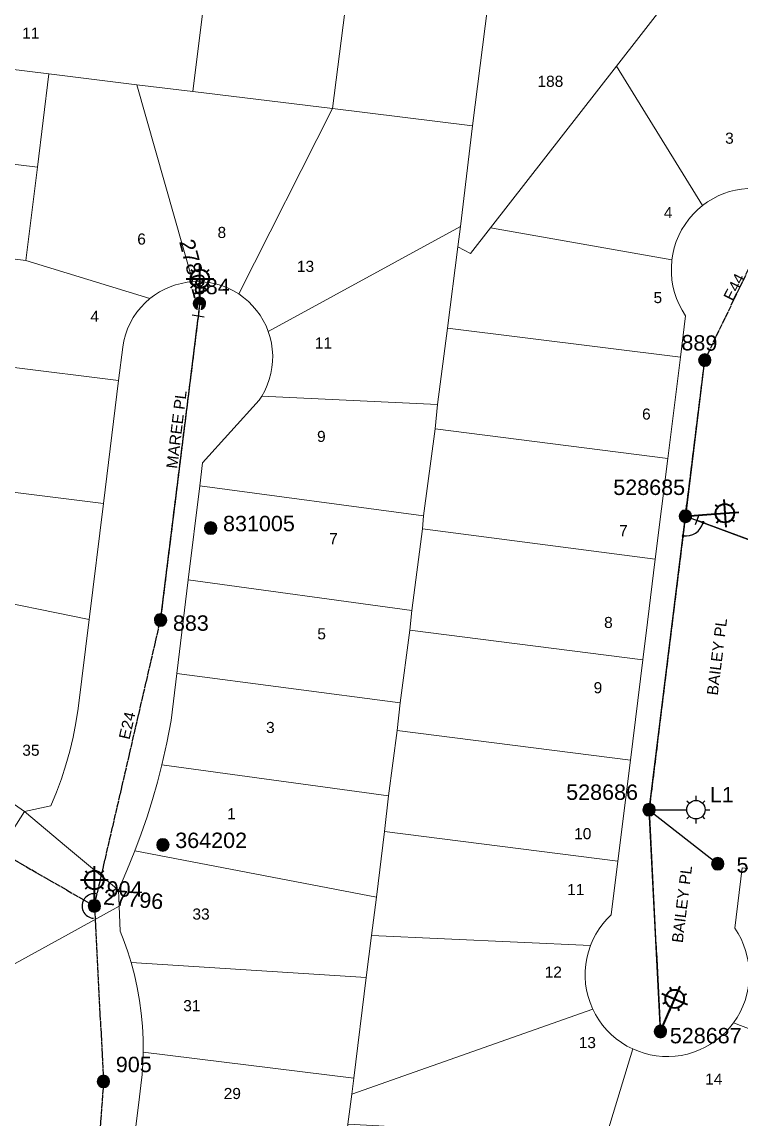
# Model space of a CAD drawing. Header units: metres. Extents: x 304249 to 305172, y 6262562 to 6263428.
# Drawn here: x 304458.5 to 304575.2, y 6262884.1 to 6263062.1 of the extents above; entities that cross this region are included whole.
import ezdxf
from ezdxf.enums import TextEntityAlignment as Align

# ---------------------------------------------------------------- set-up
doc = ezdxf.new("R2010")
doc.units = ezdxf.units.M
doc.linetypes.add('Cable Exist OH', pattern=[1, 1, 0])
doc.layers.get('0').update_dxf_attribs({"color": 6})
doc.layers.add('Cadastre Land Parcels_SP_EXT', color=9, linetype='Continuous', lineweight=5)
doc.layers.add('Cadastre Roads_SP_EXT', color=9, linetype='Continuous', lineweight=5)
for name, color, linetype in [('Equip_SP_SL_EXT', 7, 'Continuous'), ('Equip_SP_SL_NEW', 2, 'Continuous'), ('Mains_LV_EXT', 7, 'Continuous'), ('Mains_SL_EXT', 7, 'Continuous'), ('OH_Details_SP_MISC', 7, 'Continuous'), ('SupportsOH_SP_TR_HV_LV_SL_EXT', 7, 'Continuous')]:
    doc.layers.add(name, color=color, linetype=linetype)
doc.styles.add('iecARIAL', font='arial.ttf', dxfattribs={"height": 2})
doc.styles.add('POLE_LABEL', font='arial.ttf')
doc.styles.add('SL_LABEL', font='arial.ttf')
doc.styles.get("Standard").update_dxf_attribs({"font": 'arial.ttf'})

# ---------------------------------------------------------------- blocks, each defined once
blk = doc.blocks.new('SL_LANTERN_EXT')
at = {"lineweight": 40}
for p, q in [((-1.46, 5.68), (-1.06, 5.28)), ((0, 1.97), (0, 6.47)), ((1.46, 5.68), (1.06, 5.28)), ((-2.25, 4.22), (2.25, 4.22)), ((-1.46, 2.76), (-1.06, 3.16)), ((0, 0), (0, 2.72)), ((1.46, 2.76), (1.06, 3.16))]:
    blk.add_line(p, q, dxfattribs=at)
blk.add_circle((0, 4.22), 1.5, dxfattribs=at)
at = {"style": 'iecARIAL', "flags": 8}
blk.add_attdef('ASSET_NUM', (1.5, 1.5), '', height=2.5, dxfattribs=at)
for tag, p, height, flags in [('OPERATING_VOLTAGE', (0.98, -1.65), 0.2, 9), ('ORIENTATION', (0.98, -1.85), 0.2, 9), ('CONSTRUCTED_VOLTAGE', (0.98, -0.65), 0.2, 9), ('CONTROL_TYPE', (0.98, -0.85), 0.2, 9), ('LANTERN_PURPOSE', (0.98, -1.05), 0.2, 9), ('LANTERN_TYPE', (0.98, -1.25), 0.2, 9), ('NO_PHASES', (0.98, -1.45), 0.2, 9), ('LNUMBER', (2.18, -3.25), 2.5, 8), ('OWNED_BY', (0.98, -2.05), 0.2, 9), ('STATE', (0.98, -2.25), 0.2, 9), ('USAGE', (0.98, -2.45), 0.2, 9), ('CEXIST', (0.98, -2.65), 0.2, 9), ('CNEW', (0.98, -2.85), 0.2, 9), ('CNUMBER', (0.98, -3.05), 0.2, 9), ('CREMOVE', (0.98, -3.25), 0.2, 9), ('CREPLACE', (0.98, -3.45), 0.2, 9), ('LKINGHEIGHT', (0.98, -3.65), 0.2, 9), ('LBRACKET', (0.98, -3.85), 0.2, 9), ('LBRACKETVOCAB', (0.98, -4.05), 0.2, 9), ('LCATEGORY', (0.98, -4.25), 0.2, 9), ('LCHARGE1', (0.98, -4.45), 0.2, 9), ('LCHARGE1PERCENT', (0.98, -4.65), 0.2, 9), ('LCHARGE2', (0.98, -4.85), 0.2, 9), ('LCHARGE2PERCENT', (0.98, -5.05), 0.2, 9), ('LCHARGE3', (0.98, -5.25), 0.2, 9), ('LCHARGE3PERCENT', (0.98, -5.45), 0.2, 9), ('LEXIST', (0.98, -5.65), 0.2, 9), ('LLAMP', (0.98, -5.85), 0.2, 9), ('LLAMPVOCAB', (0.98, -6.05), 0.2, 9), ('LMAST', (0.98, -6.25), 0.2, 9), ('LMASTVOCAB', (0.98, -6.45), 0.2, 9), ('LNEW', (0.98, -6.65), 0.2, 9), ('LANTNUMBER', (0.98, -6.85), 0.2, 9), ('LOUTREACH', (0.98, -7.25), 0.2, 9), ('LOUTREACHVOCAB', (0.98, -7.45), 0.2, 9), ('LRATECODE', (0.98, -7.65), 0.2, 9), ('LREMOVE', (0.98, -7.85), 0.2, 9), ('LREPLACE', (0.98, -8.05), 0.2, 9), ('LTYPE', (0.98, -8.25), 0.2, 9), ('LTYPEVOCAB', (0.98, -8.45), 0.2, 9), ('LEGEND', (0.98, -8.65), 0.2, 9), ('LOCATION', (0.98, -8.85), 0.2, 9), ('NOTES', (0.98, -9.05), 0.2, 9), ('STREETNAME', (0.98, -9.25), 0.2, 9), ('SUBURB', (0.98, -9.45), 0.2, 1)]:
    blk.add_attdef(tag, p, '', height=height, dxfattribs=dict(flags=flags))
blk = doc.blocks.new('*U151')
at = {"lineweight": 40}
for p, q in [((4.84, 1.83), (5.26, 1.46)), ((6.23, 2.73), (6.57, -1.76)), ((7.75, 2.05), (7.38, 1.62)), ((0, 0), (4.91, 0.37)), ((4.16, 0.32), (8.65, 0.66)), ((5.06, -1.08), (5.43, -0.65)), ((7.97, -0.86), (7.54, -0.49))]:
    blk.add_line(p, q, dxfattribs=at)
blk.add_circle((6.4, 0.49), 1.5, dxfattribs=at)
at = {"style": 'iecARIAL', "flags": 8}
blk.add_attdef('ASSET_NUM', (1.5, 1.5), '', height=2.5, dxfattribs=at)
for tag, p, height, flags in [('OPERATING_VOLTAGE', (0.98, -1.65), 0.2, 9), ('ORIENTATION', (0.98, -1.85), 0.2, 9), ('CONSTRUCTED_VOLTAGE', (0.98, -0.65), 0.2, 9), ('CONTROL_TYPE', (0.98, -0.85), 0.2, 9), ('LANTERN_PURPOSE', (0.98, -1.05), 0.2, 9), ('LANTERN_TYPE', (0.98, -1.25), 0.2, 9), ('NO_PHASES', (0.98, -1.45), 0.2, 9), ('LNUMBER', (2.18, -3.25), 2.5, 8), ('OWNED_BY', (0.98, -2.05), 0.2, 9), ('STATE', (0.98, -2.25), 0.2, 9), ('USAGE', (0.98, -2.45), 0.2, 9), ('CEXIST', (0.98, -2.65), 0.2, 9), ('CNEW', (0.98, -2.85), 0.2, 9), ('CNUMBER', (0.98, -3.05), 0.2, 9), ('CREMOVE', (0.98, -3.25), 0.2, 9), ('CREPLACE', (0.98, -3.45), 0.2, 9), ('LKINGHEIGHT', (0.98, -3.65), 0.2, 9), ('LBRACKET', (0.98, -3.85), 0.2, 9), ('LBRACKETVOCAB', (0.98, -4.05), 0.2, 9), ('LCATEGORY', (0.98, -4.25), 0.2, 9), ('LCHARGE1', (0.98, -4.45), 0.2, 9), ('LCHARGE1PERCENT', (0.98, -4.65), 0.2, 9), ('LCHARGE2', (0.98, -4.85), 0.2, 9), ('LCHARGE2PERCENT', (0.98, -5.05), 0.2, 9), ('LCHARGE3', (0.98, -5.25), 0.2, 9), ('LCHARGE3PERCENT', (0.98, -5.45), 0.2, 9), ('LEXIST', (0.98, -5.65), 0.2, 9), ('LLAMP', (0.98, -5.85), 0.2, 9), ('LLAMPVOCAB', (0.98, -6.05), 0.2, 9), ('LMAST', (0.98, -6.25), 0.2, 9), ('LMASTVOCAB', (0.98, -6.45), 0.2, 9), ('LNEW', (0.98, -6.65), 0.2, 9), ('LANTNUMBER', (0.98, -6.85), 0.2, 9), ('LOUTREACH', (0.98, -7.25), 0.2, 9), ('LOUTREACHVOCAB', (0.98, -7.45), 0.2, 9), ('LRATECODE', (0.98, -7.65), 0.2, 9), ('LREMOVE', (0.98, -7.85), 0.2, 9), ('LREPLACE', (0.98, -8.05), 0.2, 9), ('LTYPE', (0.98, -8.25), 0.2, 9), ('LTYPEVOCAB', (0.98, -8.45), 0.2, 9), ('LEGEND', (0.98, -8.65), 0.2, 9), ('LOCATION', (0.98, -8.85), 0.2, 9), ('NOTES', (0.98, -9.05), 0.2, 9), ('STREETNAME', (0.98, -9.25), 0.2, 9), ('SUBURB', (0.98, -9.45), 0.2, 1)]:
    blk.add_attdef(tag, p, '', height=height, dxfattribs=dict(flags=flags))
blk = doc.blocks.new('*U152')
at = {"lineweight": 40}
for p, q in [((1.41, 3.22), (3.2, 7.35)), ((1.55, 7.21), (1.76, 6.68)), ((0.24, 6.19), (4.37, 4.39)), ((4.23, 6.04), (3.7, 5.83)), ((0, 0), (1.71, 3.91)), ((0.39, 4.53), (0.91, 4.74)), ((3.06, 3.37), (2.85, 3.89))]:
    blk.add_line(p, q, dxfattribs=at)
blk.add_circle((2.31, 5.29), 1.5, dxfattribs=at)
at = {"style": 'iecARIAL', "flags": 8}
blk.add_attdef('ASSET_NUM', (1.5, 1.5), '', height=2.5, dxfattribs=at)
for tag, p, height, flags in [('OPERATING_VOLTAGE', (0.98, -1.65), 0.2, 9), ('ORIENTATION', (0.98, -1.85), 0.2, 9), ('CONSTRUCTED_VOLTAGE', (0.98, -0.65), 0.2, 9), ('CONTROL_TYPE', (0.98, -0.85), 0.2, 9), ('LANTERN_PURPOSE', (0.98, -1.05), 0.2, 9), ('LANTERN_TYPE', (0.98, -1.25), 0.2, 9), ('NO_PHASES', (0.98, -1.45), 0.2, 9), ('LNUMBER', (2.18, -3.25), 2.5, 8), ('OWNED_BY', (0.98, -2.05), 0.2, 9), ('STATE', (0.98, -2.25), 0.2, 9), ('USAGE', (0.98, -2.45), 0.2, 9), ('CEXIST', (0.98, -2.65), 0.2, 9), ('CNEW', (0.98, -2.85), 0.2, 9), ('CNUMBER', (0.98, -3.05), 0.2, 9), ('CREMOVE', (0.98, -3.25), 0.2, 9), ('CREPLACE', (0.98, -3.45), 0.2, 9), ('LKINGHEIGHT', (0.98, -3.65), 0.2, 9), ('LBRACKET', (0.98, -3.85), 0.2, 9), ('LBRACKETVOCAB', (0.98, -4.05), 0.2, 9), ('LCATEGORY', (0.98, -4.25), 0.2, 9), ('LCHARGE1', (0.98, -4.45), 0.2, 9), ('LCHARGE1PERCENT', (0.98, -4.65), 0.2, 9), ('LCHARGE2', (0.98, -4.85), 0.2, 9), ('LCHARGE2PERCENT', (0.98, -5.05), 0.2, 9), ('LCHARGE3', (0.98, -5.25), 0.2, 9), ('LCHARGE3PERCENT', (0.98, -5.45), 0.2, 9), ('LEXIST', (0.98, -5.65), 0.2, 9), ('LLAMP', (0.98, -5.85), 0.2, 9), ('LLAMPVOCAB', (0.98, -6.05), 0.2, 9), ('LMAST', (0.98, -6.25), 0.2, 9), ('LMASTVOCAB', (0.98, -6.45), 0.2, 9), ('LNEW', (0.98, -6.65), 0.2, 9), ('LANTNUMBER', (0.98, -6.85), 0.2, 9), ('LOUTREACH', (0.98, -7.25), 0.2, 9), ('LOUTREACHVOCAB', (0.98, -7.45), 0.2, 9), ('LRATECODE', (0.98, -7.65), 0.2, 9), ('LREMOVE', (0.98, -7.85), 0.2, 9), ('LREPLACE', (0.98, -8.05), 0.2, 9), ('LTYPE', (0.98, -8.25), 0.2, 9), ('LTYPEVOCAB', (0.98, -8.45), 0.2, 9), ('LEGEND', (0.98, -8.65), 0.2, 9), ('LOCATION', (0.98, -8.85), 0.2, 9), ('NOTES', (0.98, -9.05), 0.2, 9), ('STREETNAME', (0.98, -9.25), 0.2, 9), ('SUBURB', (0.98, -9.45), 0.2, 1)]:
    blk.add_attdef(tag, p, '', height=height, dxfattribs=dict(flags=flags))
blk = doc.blocks.new('POLE_EXT')
blk.add_hatch(color=256).paths.add_polyline_path([(-1, 0, 1), (1, 0, 1)])
blk.add_lwpolyline([(-1, 0, 1), (1, 0, 1)], format="xyb", close=True)
for tag, height, flags, p in [('pNumber', 2.5, 8, (-17.84, 2.07)), ('OWNED_BY', 0.2, 9, (1.35, -0.4)), ('SPECIAL_USE', 0.2, 9, (1.35, -0.8)), ('STATE', 0.2, 9, (1.35, -1)), ('cLV', 0.2, 9, (1.35, -1.4)), ('hDepth', 0.2, 9, (1.35, -1.6)), ('hDia', 0.2, 9, (1.35, -1.8)), ('PARENT', 0.2, 9, (1.35, -0.6)), ('USAGE', 0.2, 9, (1.35, -1.2)), ('cHV', 0.2, 9, (1.35, -2)), ('cLinedev', 0.2, 9, (1.35, -3.4)), ('LBRACKET', 0.2, 9, (1.35, -2.2)), ('LExisting', 0.2, 9, (1.35, -2.4)), ('LANTNUMBER', 0.2, 9, (1.35, -2.6)), ('LOther', 0.2, 9, (1.35, -2.8)), ('LRemove', 0.2, 9, (1.35, -3)), ('LEGEND', 0.2, 9, (1.35, -3.2)), ('LOCATION', 0.2, 9, (1.35, -3.6)), ('pExisting', 0.2, 9, (1.35, -3.8)), ('pFooting', 0.2, 9, (1.35, -4.4)), ('pNew', 0.2, 9, (1.35, -4.6)), ('pRelocate', 0.2, 9, (1.35, -5)), ('pRemove', 0.2, 9, (1.35, -5.2)), ('pReplace', 0.2, 9, (1.35, -5.4)), ('PFNUMBER', 0.2, 9, (1.35, -4)), ('NEWPFNUMBER', 0.2, 9, (1.35, -4.2)), ('pStay', 0.2, 9, (1.35, -5.6)), ('pType', 0.2, 9, (1.35, -5.8)), ('cspan', 0.2, 9, (1.35, -6)), ('STREETNAME', 0.2, 9, (1.35, -6.2)), ('SUBURB', 0.2, 9, (1.35, -6.4)), ('OPERATED_BY', 0.2, 9, (1.36, -7.01)), ('NOTES', 0.2, 9, (1.35, -6.6)), ('MAINTAINED_BY', 0.2, 9, (1.36, -6.81))]:
    blk.add_attdef(tag, text='', height=height, dxfattribs=dict(flags=flags)).set_placement(p, align=Align.MIDDLE_LEFT)
at = {"style": 'POLE_LABEL'}
for tag, height, flags, p in [('ASSET_NUM', 2.5, 8, (2, 2)), ('STRUCTURE_PLANT_NUMBER', 0.2, 9, (1.35, 0.03)), ('STREET_CODE', 0.2, 9, (1.35, -0.2))]:
    blk.add_attdef(tag, text='', height=height, dxfattribs=dict(at, flags=flags)).set_placement(p, align=Align.MIDDLE_LEFT)
at = {"flags": 1}
blk.add_attdef('Z', (1.35, -7.33), '', height=0.2, dxfattribs=at)
blk = doc.blocks.new('End Shackle_EXT')
at = {"flags": 9}
for tag, p in [('USAGE', (0, -1.4)), ('NOTES', (0, -1.6))]:
    blk.add_attdef(tag, text='', height=0.2, dxfattribs=at).set_placement(p, align=Align.MIDDLE_LEFT)
blk.add_wipeout([(0, 0.25), (1.81, 0.25), (1.82, -0.25), (0, -0.25)])
blk.add_line((1.81, -1), (1.81, 1))
at = {"flags": 1}
blk.add_attdef('Z', (0, 0), '', height=0.2, dxfattribs=at)
at = {"flags": 9}
for tag, p in [('CONNECTOR_TYPE', (0, 0)), ('CONSTRUCTED_VOLTAGE', (0, -0.2)), ('OPERATING_VOLTAGE', (0, -0.6)), ('ORIENTATION', (0, -0.8)), ('OWNED_BY', (0, -1)), ('STATE', (0, -1.2)), ('NO_PHASES', (0, -0.4))]:
    blk.add_attdef(tag, text='', height=0.2, dxfattribs=at).set_placement(p, align=Align.MIDDLE_LEFT)
blk = doc.blocks.new('*U150')
blk.add_line((0, 0), (0, 0))
for tag, p, flags in [('Z', (0, 0), 1), ('OPERATED_BY', (0, -9.61), 9)]:
    blk.add_attdef(tag, p, '', height=0.2, dxfattribs=dict(flags=flags))
at = {"style": 'SL_LABEL', "flags": 9}
blk.add_attdef('STREET_CODE', text='', height=0.2, dxfattribs=at).set_placement((0, -0.2), align=Align.MIDDLE_LEFT)
at = {"flags": 9}
for tag, p in [('CONSTRUCTED_VOLTAGE', (0, -0.4)), ('CONTROL_TYPE', (0, -0.6)), ('OPERATING_VOLTAGE', (0, -1.4)), ('ORIENTATION', (0, -1.6)), ('OWNED_BY', (0, -1.8)), ('LANTERN_PURPOSE', (0, -0.8)), ('LANTERN_TYPE', (0, -1)), ('NO_PHASES', (0, -1.2)), ('STATE', (0, -2)), ('CEXIST', (0, -2.4)), ('CNEW', (0, -2.6)), ('CNUMBER', (0, -2.8)), ('CREMOVE', (0, -3)), ('CREPLACE', (0, -3.2)), ('USAGE', (0, -2.2)), ('LKINGHEIGHT', (0, -3.4)), ('LBRACKET', (0, -3.6)), ('LBRACKETVOCAB', (0, -3.8)), ('LCATEGORY', (0, -4)), ('LCHARGE1', (0, -4.2)), ('LCHARGE1PERCENT', (0, -4.4)), ('LCHARGE2', (0, -4.6)), ('LCHARGE2PERCENT', (0, -4.8)), ('LCHARGE3', (0, -5)), ('LCHARGE3PERCENT', (0, -5.2)), ('LEXIST', (0, -5.4)), ('LLAMP', (0, -5.6)), ('LLAMPVOCAB', (0, -5.8)), ('LMAST', (0, -6)), ('LMASTVOCAB', (0, -6.2)), ('LNEW', (0, -6.4)), ('LANTNUMBER', (0, -6.6)), ('LOUTREACH', (0, -7)), ('LOUTREACHVOCAB', (0, -7.2)), ('SUBURB', (0, -8.6)), ('STREETNAME', (0, -8.8)), ('LRATECODE', (0, -7.4)), ('LREMOVE', (0, -7.6)), ('LREPLACE', (0, -7.8)), ('LTYPE', (0, -8)), ('LTYPEVOCAB', (0, -8.2)), ('LEGEND', (0, -8.4)), ('LOCATION', (0, -9)), ('NOTES', (0, -9.2)), ('MAINTAINED_BY', (0, -9.86))]:
    blk.add_attdef(tag, text='', height=0.2, dxfattribs=at).set_placement(p, align=Align.MIDDLE_LEFT)
blk.add_wipeout([(9.86, 0), (9.06, -1.46), (7.6, -2.25), (6.15, -1.46), (5.25, 0), (6.15, 1.46), (7.61, 2.25), (9.06, 1.46)])
for p, q in [((7.61, 2.25), (7.61, 1.5)), ((0, 0), (6.11, 0)), ((6.15, 1.46), (6.54, 1.06)), ((9.06, 1.46), (8.67, 1.06)), ((6.15, -1.46), (6.54, -1.06)), ((7.6, -1.5), (7.6, -2.25)), ((9.06, -1.46), (8.67, -1.06)), ((9.11, 0), (9.86, 0))]:
    blk.add_line(p, q)
blk.add_circle((7.61, 0), 1.5)
at = {"style": 'SL_LABEL', "flags": 8}
blk.add_attdef('ASSET_NUM', text='', height=2.5, dxfattribs=at).set_placement((2, 2), align=Align.MIDDLE_LEFT)
at = {"flags": 8}
blk.add_attdef('LNUMBER', text='', height=2.5, dxfattribs=at).set_placement((1.2, -2.8), align=Align.MIDDLE_LEFT)
blk = doc.blocks.new('BOND POINT')
blk.add_hatch(color=256).paths.add_polyline_path([(-1, 0, 1), (1, 0, 1)])
blk.add_lwpolyline([(-1, 0, 1), (1, 0, 1)], format="xyb", close=True)

msp = doc.modelspace()

# ---------------------------------------------------------------- linework, layer by layer
at = {"layer": 'Cadastre Land Parcels_SP_EXT', "linetype": 'Continuous'}
for points in [[(304519.26, 6263129.25), (304514.71, 6263133.1), (304509.04, 6263084.27), (304490.79, 6263086.52), (304490.09, 6263081.12), (304488.16, 6263066.08), (304486.26, 6263050.82), (304508.88, 6263048.04), (304512.92, 6263079.38), (304519.26, 6263129.25)], [(304534.5, 6263067.87), (304538.58, 6263112.98), (304533.91, 6263116.91), (304519.26, 6263129.25), (304512.92, 6263079.38), (304508.88, 6263048.04), (304531.64, 6263045.24), (304534.5, 6263067.87)], [(304534.52, 6263028.71), (304554.95, 6263054.95), (304575.73, 6263081.62), (304561.45, 6263093.67), (304538.53, 6263064.55), (304534.5, 6263067.87), (304531.64, 6263045.24), (304529.65, 6263028.94), (304529.23, 6263025.64), (304531.28, 6263024.55), (304534.52, 6263028.71)], [(304578.24, 6263035.06), (304577.78, 6263079.87), (304575.73, 6263081.62), (304554.95, 6263054.95), (304568.94, 6263032.33), (304569.74, 6263032.91), (304570.59, 6263033.43), (304571.47, 6263033.88), (304572.39, 6263034.27), (304573.33, 6263034.58), (304574.29, 6263034.83), (304575.27, 6263035), (304576.26, 6263035.09), (304577.25, 6263035.12), (304578.24, 6263035.06)], [(304477.17, 6263051.93), (304486.26, 6263050.82), (304488.16, 6263066.08), (304419.41, 6263074.58), (304417.49, 6263059.24), (304462.88, 6263053.69), (304477.17, 6263051.93)], [(304462.88, 6263053.69), (304417.49, 6263059.24), (304415.63, 6263044.12), (304461.02, 6263038.56), (304462.88, 6263053.69)], [(304568.94, 6263032.33), (304554.95, 6263054.95), (304534.52, 6263028.71), (304563.96, 6263023.53), (304564.1, 6263024.45), (304564.34, 6263025.47), (304564.66, 6263026.47), (304565.07, 6263027.44), (304565.54, 6263028.37), (304566.09, 6263029.27), (304566.71, 6263030.12), (304567.39, 6263030.91), (304568.14, 6263031.65), (304568.94, 6263032.33)], [(304477.17, 6263051.93), (304462.88, 6263053.69), (304461.02, 6263038.56), (304459.15, 6263023.43), (304479.26, 6263017.23), (304480.03, 6263017.81), (304480.83, 6263018.32), (304481.68, 6263018.77), (304482.55, 6263019.15), (304483.45, 6263019.46), (304484.38, 6263019.7), (304485.32, 6263019.87), (304486.27, 6263019.97), (304477.17, 6263051.93)], [(304486.26, 6263050.82), (304477.17, 6263051.93), (304486.27, 6263019.97), (304487.25, 6263019.98), (304488.22, 6263019.92), (304489.19, 6263019.78), (304490.14, 6263019.57), (304491.07, 6263019.28), (304491.98, 6263018.92), (304492.85, 6263018.48), (304493.69, 6263017.98), (304508.88, 6263048.04), (304486.26, 6263050.82)], [(304531.64, 6263045.24), (304508.88, 6263048.04), (304493.69, 6263017.98), (304494.49, 6263017.41), (304495.25, 6263016.77), (304495.95, 6263016.07), (304496.59, 6263015.32), (304497.17, 6263014.52), (304497.68, 6263013.68), (304498.12, 6263012.8), (304498.49, 6263011.88), (304529.65, 6263028.94), (304531.64, 6263045.24)], [(304461.02, 6263038.56), (304415.63, 6263044.12), (304413.77, 6263028.99), (304445.07, 6263025.16), (304459.15, 6263023.43), (304461.02, 6263038.56)], [(304529.23, 6263025.64), (304529.65, 6263028.94), (304498.49, 6263011.88), (304498.78, 6263010.94), (304499, 6263009.98), (304499.14, 6263009), (304499.2, 6263008.01), (304499.18, 6263007.03), (304499.08, 6263006.04), (304498.9, 6263005.07), (304498.64, 6263004.12), (304498.31, 6263003.19), (304497.91, 6263002.29), (304497.42, 6263001.42), (304525.95, 6263000.05), (304527.58, 6263012.44), (304529.23, 6263025.64)], [(304563.96, 6263023.53), (304534.52, 6263028.71), (304531.28, 6263024.55), (304529.23, 6263025.64), (304527.58, 6263012.44), (304565.33, 6263007.73), (304566.19, 6263014.44), (304565.63, 6263015.33), (304565.14, 6263016.26), (304564.72, 6263017.22), (304564.39, 6263018.22), (304564.13, 6263019.24), (304563.96, 6263020.27), (304563.87, 6263021.32), (304563.87, 6263022.37), (304563.94, 6263023.41), (304563.96, 6263023.53)], [(304459.15, 6263023.43), (304445.07, 6263025.16), (304443.01, 6263007.87), (304456.83, 6263006.13), (304474.21, 6263003.94), (304474.87, 6263009.35), (304475.05, 6263010.36), (304475.31, 6263011.35), (304475.65, 6263012.32), (304476.07, 6263013.26), (304476.57, 6263014.15), (304477.14, 6263015.01), (304477.79, 6263015.81), (304478.49, 6263016.55), (304479.26, 6263017.23), (304459.15, 6263023.43)], [(304565.33, 6263007.73), (304527.58, 6263012.44), (304525.95, 6263000.05), (304525.54, 6262996.1), (304563.29, 6262991.29), (304565.33, 6263007.73)], [(304474.21, 6263003.94), (304456.83, 6263006.13), (304454.39, 6262986.17), (304471.75, 6262984.01), (304474.21, 6263003.94)], [(304525.95, 6263000.05), (304497.42, 6263001.42), (304496.99, 6263000.76), (304487.81, 6262990.61), (304487.36, 6262986.84), (304523.68, 6262982), (304525.54, 6262996.1), (304525.95, 6263000.05)], [(304563.29, 6262991.29), (304525.54, 6262996.1), (304523.68, 6262982), (304523.51, 6262979.88), (304561.26, 6262974.94), (304563.29, 6262991.29)], [(304471.75, 6262984.01), (304454.39, 6262986.17), (304440.41, 6262987.9), (304438.52, 6262971.45), (304450.31, 6262969.05), (304469.44, 6262965.18), (304471.75, 6262984.01)], [(304523.68, 6262982), (304487.36, 6262986.84), (304485.49, 6262971.59), (304521.75, 6262966.65), (304523.51, 6262979.88), (304523.68, 6262982)], [(304560, 6262964.73), (304561.26, 6262974.94), (304523.51, 6262979.88), (304521.75, 6262966.65), (304521.44, 6262963.43), (304559.25, 6262958.65), (304560, 6262964.73)], [(304521.75, 6262966.65), (304485.49, 6262971.59), (304483.64, 6262956.4), (304519.86, 6262951.67), (304521.44, 6262963.43), (304521.75, 6262966.65)], [(304469.44, 6262965.18), (304450.31, 6262969.05), (304444.56, 6262941.35), (304446.47, 6262940.68), (304448.36, 6262939.94), (304450.22, 6262939.12), (304452.04, 6262938.24), (304453.83, 6262937.28), (304455.58, 6262936.26), (304457.29, 6262935.16), (304458.95, 6262934.01), (304463.21, 6262934.97), (304464.11, 6262937.14), (304464.92, 6262939.34), (304465.65, 6262941.57), (304466.28, 6262943.82), (304466.83, 6262946.1), (304467.29, 6262948.4), (304467.66, 6262950.72), (304469.44, 6262965.18)], [(304559.25, 6262958.65), (304521.44, 6262963.43), (304519.86, 6262951.67), (304519.41, 6262947.14), (304557.22, 6262942.34), (304559.25, 6262958.65)], [(304519.86, 6262951.67), (304483.64, 6262956.4), (304482.71, 6262948.79), (304482.02, 6262945.18), (304481.22, 6262941.59), (304517.97, 6262936.57), (304519.41, 6262947.14), (304519.86, 6262951.67)], [(304557.22, 6262942.34), (304519.41, 6262947.14), (304517.97, 6262936.57), (304517.35, 6262930.76), (304555.18, 6262925.97), (304557.22, 6262942.34)], [(304517.97, 6262936.57), (304481.22, 6262941.59), (304480.5, 6262938.77), (304479.7, 6262935.96), (304478.82, 6262933.16), (304477.88, 6262930.39), (304476.86, 6262927.62), (304516.03, 6262920.11), (304517.35, 6262930.76), (304517.97, 6262936.57)], [(304555.18, 6262925.97), (304517.35, 6262930.76), (304516.03, 6262920.11), (304515.25, 6262913.9), (304550.73, 6262912.3), (304551.14, 6262913.2), (304551.61, 6262914.1), (304552.14, 6262914.97), (304552.74, 6262915.79), (304553.39, 6262916.56), (304554.11, 6262917.28), (304555.18, 6262925.97)], [(304516.03, 6262920.11), (304476.86, 6262927.62), (304475.56, 6262924.43), (304474.16, 6262921.26), (304474.28, 6262918.67), (304474.48, 6262914.59), (304475.12, 6262912.93), (304475.71, 6262911.25), (304476.23, 6262909.55), (304514.35, 6262907.08), (304515.25, 6262913.9), (304516.03, 6262920.11)], [(304601.61, 6262921.53), (304575.34, 6262924.87), (304574.15, 6262915.12), (304574.69, 6262914.26), (304575.17, 6262913.35), (304575.58, 6262912.41), (304575.92, 6262911.45), (304576.18, 6262910.45), (304576.36, 6262909.45), (304576.47, 6262908.43), (304576.5, 6262907.41), (304576.44, 6262906.38), (304576.31, 6262905.37), (304576.11, 6262904.37), (304575.82, 6262903.38), (304575.46, 6262902.42), (304575.03, 6262901.49), (304574.53, 6262900.6), (304573.96, 6262899.75), (304573.94, 6262899.72), (304584.95, 6262895.56), (304600.03, 6262908.85), (304601.61, 6262921.53)], [(304550.73, 6262912.3), (304515.25, 6262913.9), (304514.35, 6262907.08), (304512.35, 6262890.76), (304512.02, 6262888.16), (304551.14, 6262901.95), (304551.09, 6262902.06), (304550.69, 6262903.03), (304550.37, 6262904.03), (304550.13, 6262905.05), (304549.97, 6262906.08), (304549.9, 6262907.13), (304549.91, 6262908.18), (304549.99, 6262909.22), (304550.17, 6262910.25), (304550.42, 6262911.27), (304550.73, 6262912.3)], [(304514.35, 6262907.08), (304476.23, 6262909.55), (304476.78, 6262907.51), (304477.23, 6262905.46), (304477.61, 6262903.38), (304477.89, 6262901.29), (304478.08, 6262899.2), (304478.19, 6262897.09), (304478.2, 6262894.96), (304512.35, 6262890.76), (304514.35, 6262907.08)], [(304557.6, 6262895.5), (304556.67, 6262895.98), (304555.77, 6262896.53), (304554.93, 6262897.15), (304554.13, 6262897.83), (304553.39, 6262898.57), (304552.72, 6262899.37), (304552.1, 6262900.22), (304551.56, 6262901.12), (304551.14, 6262901.95), (304512.02, 6262888.16), (304511.41, 6262883.33), (304516.42, 6262883.02), (304548.1, 6262881.08), (304553.16, 6262880.76), (304557.6, 6262895.5)], [(304511.41, 6262883.33), (304512.02, 6262888.16), (304512.35, 6262890.76), (304478.2, 6262894.96), (304478.15, 6262893.17), (304478.02, 6262891.36), (304477.83, 6262889.55), (304477.58, 6262887.75), (304476.55, 6262879.46), (304510.39, 6262875.28), (304511.41, 6262883.33)]]:
    msp.add_lwpolyline(points, close=True, dxfattribs=at)
msp.add_lwpolyline([(304589.39, 6262878.54), (304591.53, 6262894.78), (304584.95, 6262895.56), (304584.95, 6262895.56), (304573.94, 6262899.72), (304573.32, 6262898.95), (304572.63, 6262898.19), (304571.88, 6262897.5), (304571.08, 6262896.86), (304570.24, 6262896.28), (304569.35, 6262895.77), (304568.42, 6262895.34), (304567.47, 6262894.97), (304566.48, 6262894.68), (304565.48, 6262894.46), (304564.47, 6262894.33), (304563.45, 6262894.27), (304562.42, 6262894.29), (304561.4, 6262894.39), (304560.43, 6262894.56), (304559.46, 6262894.8), (304558.52, 6262895.12), (304557.6, 6262895.5), (304553.16, 6262880.76)], dxfattribs=at)
at = {"layer": 'Cadastre Roads_SP_EXT', "linetype": 'Continuous'}
msp.add_lwpolyline([(304493.69, 6263017.98), (304492.85, 6263018.48), (304491.98, 6263018.92), (304491.07, 6263019.28), (304490.14, 6263019.57), (304489.19, 6263019.78), (304488.22, 6263019.92), (304487.25, 6263019.98), (304486.27, 6263019.97), (304485.32, 6263019.87), (304484.38, 6263019.7), (304483.45, 6263019.46), (304482.55, 6263019.15), (304481.68, 6263018.77), (304480.83, 6263018.32), (304480.03, 6263017.81), (304479.26, 6263017.23), (304478.49, 6263016.55), (304477.79, 6263015.81), (304477.14, 6263015.01), (304476.57, 6263014.15), (304476.07, 6263013.26), (304475.65, 6263012.32), (304475.31, 6263011.35), (304475.05, 6263010.36), (304474.87, 6263009.35), (304474.21, 6263003.94), (304471.75, 6262984.01), (304469.44, 6262965.18), (304467.66, 6262950.72), (304467.29, 6262948.4), (304466.83, 6262946.1), (304466.28, 6262943.82), (304465.65, 6262941.57), (304464.92, 6262939.34), (304464.11, 6262937.14), (304463.21, 6262934.97), (304458.95, 6262934.01), (304465.75, 6262928.31), (304474.16, 6262921.26), (304475.56, 6262924.43), (304476.86, 6262927.62), (304477.88, 6262930.39), (304478.82, 6262933.16), (304479.7, 6262935.96), (304480.5, 6262938.77), (304481.22, 6262941.59), (304482.02, 6262945.18), (304482.71, 6262948.79), (304483.64, 6262956.4), (304485.49, 6262971.59), (304487.36, 6262986.84), (304487.81, 6262990.61), (304496.99, 6263000.76), (304497.42, 6263001.42), (304497.91, 6263002.29), (304498.31, 6263003.19), (304498.64, 6263004.12), (304498.9, 6263005.07), (304499.08, 6263006.04), (304499.18, 6263007.03), (304499.2, 6263008.01), (304499.14, 6263009), (304499, 6263009.98), (304498.78, 6263010.94), (304498.49, 6263011.88), (304498.12, 6263012.8), (304497.68, 6263013.68), (304497.17, 6263014.52), (304496.59, 6263015.32), (304495.95, 6263016.07), (304495.25, 6263016.77), (304494.49, 6263017.41), (304493.69, 6263017.98)], close=True, dxfattribs=at)
for points in [[(304453.16, 6262924.93), (304458.95, 6262934.01), (304457.29, 6262935.16)], [(304476.55, 6262879.46), (304477.58, 6262887.75), (304477.83, 6262889.55), (304478.02, 6262891.36), (304478.15, 6262893.17), (304478.2, 6262894.96), (304478.19, 6262897.09), (304478.08, 6262899.2), (304477.89, 6262901.29), (304477.61, 6262903.38), (304477.23, 6262905.46), (304476.78, 6262907.51), (304476.23, 6262909.55), (304475.71, 6262911.25), (304475.12, 6262912.93), (304474.48, 6262914.59), (304474.28, 6262918.67), (304466.1, 6262914.15), (304455.27, 6262908.16)]]:
    msp.add_lwpolyline(points, dxfattribs=at)
at = {"layer": 'Mains_LV_EXT', "color": 7, "linetype": 'Continuous'}
msp.add_line((304568.27, 6262981.98), (304567.71, 6262980.55), dxfattribs=at).dxf.unprotected_set("ltscale", 0)
at = {"layer": 'Mains_LV_EXT', "linetype": 'Cable Exist OH'}
for points in [[(304569.3, 6263007.25), (304580.48, 6263030.48)], [(304566.15, 6262981.92), (304569.3, 6263007.25)], [(304606.67, 6262966.92), (304606.64, 6262966.92), (304567.99, 6262981.26)], [(304470.27, 6262918.7), (304481.01, 6262965.09), (304481.25, 6262966.87)], [(304433.37, 6262939.98), (304470.27, 6262918.7)], [(304470.27, 6262918.7), (304471.75, 6262890.24)], [(304471.75, 6262890.24), (304468.92, 6262850.4)]]:
    msp.add_lwpolyline(points, dxfattribs=at)
at = {"layer": 'Mains_LV_EXT', "linetype": 'Continuous'}
msp.add_lwpolyline([(304470.62, 6262920.67, 1.059178), (304470.15, 6262916.7)], format="xyb", dxfattribs=at)
at = {"layer": 'Mains_LV_EXT', "color": 7, "linetype": 'Continuous'}
msp.add_arc((304566.18, 6262981.67), 2.95, 261.9471, 344.5327, dxfattribs=at).dxf.unprotected_set("ltscale", 0)
at = {"layer": 'Mains_SL_EXT', "linetype": 'Cable Exist OH'}
msp.add_lwpolyline([(304470.27, 6262918.7), (304471.75, 6262890.24), (304468.92, 6262850.4)], dxfattribs=at)
at = {"layer": 'OH_Details_SP_MISC', "color": 7, "linetype": 'Continuous', "flags": 128}
msp.add_lwpolyline([(304566.24, 6262981.92), (304569.3, 6263007.25)], dxfattribs=at)

# ---------------------------------------------------------------- block references
at = {"layer": 'Equip_SP_SL_EXT'}
ref = msp.add_blockref('SL_LANTERN_EXT', (304487.39, 6263016.23), dxfattribs=at)
ref.add_attrib('ASSET_NUM', '27801', dxfattribs={"layer": '0', "height": 2.5, "rotation": 284.7373, "style": 'iecARIAL'}).set_placement((304488.89, 6263017.73), align=Align.TOP_RIGHT)
for name, p in [('*U151', (304566.15, 6262981.92)), ('*U152', (304562.1, 6262898.33))]:
    msp.add_blockref(name, p, dxfattribs=at)
ref = msp.add_blockref('SL_LANTERN_EXT', (304470.27, 6262918.7), dxfattribs=at)
ref.add_attrib('ASSET_NUM', '27796', dxfattribs={"layer": '0', "height": 2.5, "rotation": 355.1873, "style": 'iecARIAL'}).set_placement((304471.77, 6262920.2), align=Align.MIDDLE_LEFT)
at = {"layer": 'Equip_SP_SL_NEW'}
ref = msp.add_blockref('*U150', (304560.25, 6262934.32), dxfattribs=at)
ref.add_attrib('LNUMBER', 'L1', dxfattribs={"layer": '0', "height": 2.5}).set_placement((304570.11, 6262936.74), align=Align.MIDDLE_LEFT)
at = {"layer": 'Mains_LV_EXT', "color": 7, "linetype": 'Continuous', "xscale": 0.15, "yscale": 0.15, "zscale": 0.15}
for p in [(304569.02, 6262980.89), (304565.77, 6262978.75)]:
    msp.add_blockref('BOND POINT', p, dxfattribs=at).dxf.unprotected_set("ltscale", 0)
at = {"layer": 'SupportsOH_SP_TR_HV_LV_SL_EXT'}
ref = msp.add_blockref('POLE_EXT', (304487.31, 6263016.44), dxfattribs=dict(at, rotation=0.1246501514295629))
ref.add_attrib('ASSET_NUM', '884', dxfattribs={"layer": '0', "height": 2.5, "rotation": 0.0286, "style": 'POLE_LABEL'}).set_placement((304489.31, 6263017.19), align=Align.BOTTOM_CENTER)
ref = msp.add_blockref('POLE_EXT', (304569.3, 6263007.25), dxfattribs=dict(at, rotation=0.1529615421635667))
ref.add_attrib('ASSET_NUM', '889', dxfattribs={"layer": '0', "height": 2.5, "rotation": 359.0593, "style": 'POLE_LABEL'}).set_placement((304571.3, 6263008), align=Align.BOTTOM_RIGHT)
ref = msp.add_blockref('POLE_EXT', (304566.15, 6262981.92), dxfattribs=dict(at, rotation=0.2099844846313489))
ref.add_attrib('ASSET_NUM', '528685', dxfattribs={"layer": '0', "height": 2.5, "style": 'POLE_LABEL'}).set_placement((304566.1, 6262984.62), align=Align.BOTTOM_RIGHT)
ref = msp.add_blockref('POLE_EXT', (304489.14, 6262979.99), dxfattribs=at)
ref.add_attrib('ASSET_NUM', '831005', dxfattribs={"layer": '0', "height": 2.5, "style": 'POLE_LABEL'}).set_placement((304491.14, 6262980.74), align=Align.MIDDLE_LEFT)
ref = msp.add_blockref('POLE_EXT', (304481.01, 6262965.09), dxfattribs=dict(at, rotation=359.8572424953576))
ref.add_attrib('ASSET_NUM', '883', dxfattribs={"layer": '0', "height": 2.5, "rotation": 0.0476, "style": 'POLE_LABEL'}).set_placement((304483.01, 6262965.84), align=Align.TOP_LEFT)
ref = msp.add_blockref('POLE_EXT', (304481.39, 6262928.6), dxfattribs=at)
ref.add_attrib('ASSET_NUM', '364202', dxfattribs={"layer": '0', "height": 2.5, "style": 'POLE_LABEL'}).set_placement((304483.39, 6262929.35), align=Align.MIDDLE_LEFT)
ref = msp.add_blockref('POLE_EXT', (304571.39, 6262925.55), dxfattribs=dict(at, rotation=0.09533835819613057))
ref.add_attrib('ASSET_NUM', '528688', dxfattribs={"layer": '0', "height": 2.5, "rotation": 0.2859, "style": 'POLE_LABEL'}).set_placement((304574.45, 6262923.35), align=Align.BOTTOM_LEFT)
ref = msp.add_blockref('POLE_EXT', (304470.27, 6262918.7), dxfattribs=dict(at, rotation=359.9713884885161))
ref.add_attrib('ASSET_NUM', '904', dxfattribs={"layer": '0', "height": 2.5, "rotation": 0.162, "style": 'POLE_LABEL'}).set_placement((304472.27, 6262919.45), align=Align.BOTTOM_LEFT)
ref = msp.add_blockref('POLE_EXT', (304562.1, 6262898.33), dxfattribs=dict(at, rotation=359.8769504925696))
ref.add_attrib('ASSET_NUM', '528687', dxfattribs={"layer": '0', "height": 2.5, "style": 'POLE_LABEL'}).set_placement((304569.45, 6262898.92), align=Align.TOP_CENTER)
ref = msp.add_blockref('POLE_EXT', (304471.75, 6262890.24), dxfattribs=dict(at, rotation=359.7807117721239))
ref.add_attrib('ASSET_NUM', '905', dxfattribs={"layer": '0', "height": 2.5, "rotation": 359.9714, "style": 'POLE_LABEL'}).set_placement((304473.75, 6262890.99), align=Align.BOTTOM_LEFT)

# ---------------------------------------------------------------- texts
at = {"layer": 'Cadastre Land Parcels_SP_EXT'}
for s, p in [('11', (304458.56, 6263059.39)), ('188', (304542.15, 6263051.58)), ('3', (304572.59, 6263042.35)), ('4', (304562.65, 6263030.28)), ('8', (304490.25, 6263027.06)), ('6', (304477.23, 6263025.99)), ('13', (304503.13, 6263021.56)), ('5', (304560.98, 6263016.5)), ('4', (304469.63, 6263013.46)), ('11', (304506.03, 6263009.13)), ('6', (304559.12, 6262997.6)), ('9', (304506.39, 6262993.97)), ('7', (304555.39, 6262978.68)), ('7', (304508.36, 6262977.39)), ('8', (304552.96, 6262963.79)), ('5', (304506.44, 6262961.95)), ('9', (304551.26, 6262953.21)), ('3', (304498.12, 6262946.76)), ('35', (304458.58, 6262943.07)), ('1', (304491.82, 6262932.77)), ('10', (304548.1, 6262929.53)), ('11', (304546.97, 6262920.47)), ('33', (304486.18, 6262916.49)), ('12', (304543.32, 6262907.07)), ('31', (304484.69, 6262901.63)), ('13', (304548.84, 6262895.64)), ('14', (304569.36, 6262889.72)), ('29', (304491.25, 6262887.38))]:
    msp.add_text(s, height=1.8, dxfattribs=at).set_placement(p)
at = {"layer": 'Cadastre Roads_SP_EXT'}
for s, rotation, p in [('MAREE PL', 83.0146, (304483.71, 6262989.57)), ('BAILEY PL', 82.9693, (304571.39, 6262952.79)), ('BAILEY PL', 82.9693, (304565.71, 6262912.64))]:
    msp.add_text(s, height=1.8, rotation=rotation, dxfattribs=at).set_placement(p)
at = {"layer": 'Mains_LV_EXT'}
for s, rotation, p in [('E44', 63.2157, (304573.85, 6263016.7)), ('E24', 76.9828, (304475.96, 6262945.59))]:
    msp.add_text(s, height=1.8, rotation=rotation, dxfattribs=at).set_placement(p)

# ---------------------------------------------------------------- next in the draw order: linework, layer by layer
at = {"layer": 'Mains_LV_EXT', "linetype": 'Cable Exist OH'}
for points in [[(304566.15, 6262981.92), (304560.25, 6262934.23)], [(304560.25, 6262934.23), (304562.1, 6262898.33)]]:
    msp.add_lwpolyline(points, dxfattribs=at)
at = {"layer": 'OH_Details_SP_MISC', "color": 7, "linetype": 'Continuous', "flags": 128}
for points in [[(304562.1, 6262898.33), (304560.25, 6262934.23), (304566.15, 6262981.92), (304606.67, 6262966.91)], [(304560.25, 6262934.23), (304571.39, 6262925.55)]]:
    msp.add_lwpolyline(points, dxfattribs=at)

# ---------------------------------------------------------------- next in the draw order: block references
at = {"layer": 'Mains_LV_EXT', "rotation": 261.2812817582761}
msp.add_blockref('End Shackle_EXT', (304487.39, 6263016.23), dxfattribs=at)
at = {"layer": 'SupportsOH_SP_TR_HV_LV_SL_EXT'}
ref = msp.add_blockref('POLE_EXT', (304560.25, 6262934.32), dxfattribs=dict(at, rotation=0.03841545597829563))
ref.add_attrib('ASSET_NUM', '528686', dxfattribs={"layer": '0', "height": 2.5, "style": 'POLE_LABEL'}).set_placement((304558.46, 6262935.16), align=Align.BOTTOM_RIGHT)

# ---------------------------------------------------------------- next in the draw order: linework, layer by layer
at = {"layer": 'Mains_LV_EXT', "linetype": 'Cable Exist OH'}
msp.add_lwpolyline([(304481.25, 6262966.87), (304487.39, 6263016.23)], dxfattribs=at)
at = {"layer": 'Mains_SL_EXT', "linetype": 'Cable Exist OH'}
msp.add_lwpolyline([(304470.27, 6262918.7), (304481.01, 6262965.09), (304487.39, 6263016.23)], dxfattribs=at)

doc.saveas('drawing.dxf')
